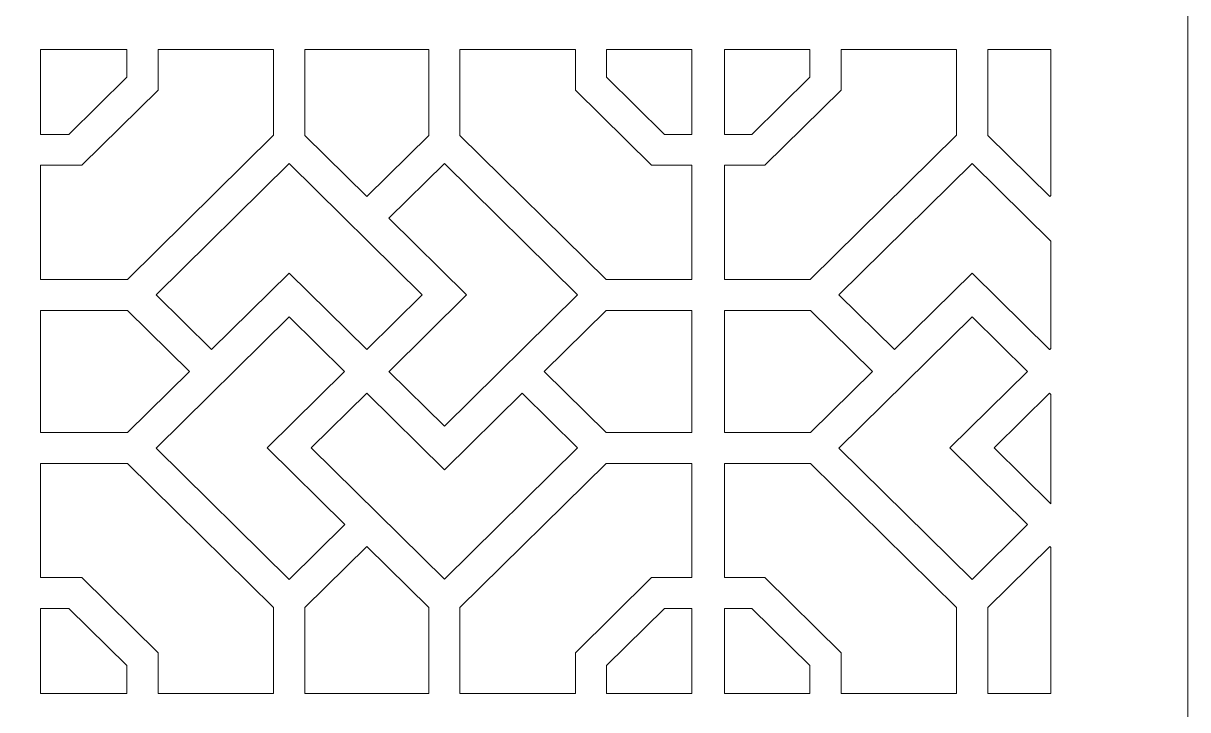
# Model space of a CAD drawing. Header units: centimetres. Extents: x 1.9 to 13.6, y -8.7 to 8.9.
# Drawn here: x 4.703 to 7.526, y -4.502 to -2.838 of the extents above; entities that cross this region are included whole.
import ezdxf

# ---------------------------------------------------------------- set-up
doc = ezdxf.new("R2010")
doc.units = ezdxf.units.CM
doc.header["$MEASUREMENT"] = 0
doc.layers.add('layer 1', color=7, linetype='Continuous')

msp = doc.modelspace()

# ---------------------------------------------------------------- linework, layer by layer
at = {"layer": 'layer 1', "color": 7, "lineweight": 9}
for points, knots in [([(1.88079, 8.91238), (1.88079, 8.91238), (7.52596, 8.91238), (7.52596, 8.91238), (7.52596, 8.91238), (7.52596, 8.91238), (7.52596, -8.68727), (7.52596, -8.68727), (7.52596, -8.68727), (7.52596, -8.68727), (1.88079, -8.68727), (1.88079, -8.68727), (1.88079, -8.68727), (1.88079, -8.68727), (1.88079, 8.91238), (1.88079, 8.91238)], [0, 0, 0, 0, 0.2, 0.2, 0.2, 0.2, 0.4, 0.4, 0.4, 0.4, 0.6, 0.6, 0.6, 0.6, 1, 1, 1, 1]), ([(4.84557, -3.18226), (4.84557, -3.18226), (4.74484, -3.18226), (4.74484, -3.18226), (4.74484, -3.18226), (4.74484, -3.18226), (4.74484, -3.4592), (4.74484, -3.4592), (4.74484, -3.4592), (4.74484, -3.4592), (4.95583, -3.4592), (4.95583, -3.4592), (4.95583, -3.4592), (4.95583, -3.4592), (5.31015, -3.10955), (5.31015, -3.10955), (5.31015, -3.10955), (5.31015, -3.10955), (5.31015, -2.90125), (5.31015, -2.90125), (5.31015, -2.90125), (5.31015, -2.90125), (5.03055, -2.90125), (5.03055, -2.90125), (5.03055, -2.90125), (5.03055, -2.90125), (5.03055, -2.99972), (5.03055, -2.99972), (5.03055, -2.99972), (5.03055, -2.99972), (4.84557, -3.18226), (4.84557, -3.18226)], [0, 0, 0, 0, 0.1111111, 0.1111111, 0.1111111, 0.1111111, 0.2222222, 0.2222222, 0.2222222, 0.2222222, 0.3333333, 0.3333333, 0.3333333, 0.3333333, 0.4444444, 0.4444444, 0.4444444, 0.4444444, 0.5555556, 0.5555556, 0.5555556, 0.5555556, 0.6666667, 0.6666667, 0.6666667, 0.6666667, 0.7777778, 0.7777778, 0.7777778, 0.7777778, 1, 1, 1, 1]), ([(4.74484, -3.10742), (4.74484, -3.10742), (4.81416, -3.10742), (4.81416, -3.10742), (4.81416, -3.10742), (4.81416, -3.10742), (4.95472, -2.96872), (4.95472, -2.96872), (4.95472, -2.96872), (4.95472, -2.96872), (4.95472, -2.90125), (4.95472, -2.90125), (4.95472, -2.90125), (4.95472, -2.90125), (4.74484, -2.90125), (4.74484, -2.90125), (4.74484, -2.90125), (4.74484, -2.90125), (4.74484, -3.10742), (4.74484, -3.10742)], [0, 0, 0, 0, 0.1666667, 0.1666667, 0.1666667, 0.1666667, 0.3333333, 0.3333333, 0.3333333, 0.3333333, 0.5, 0.5, 0.5, 0.5, 0.6666667, 0.6666667, 0.6666667, 0.6666667, 1, 1, 1, 1]), ([(5.38599, -2.90125), (5.38599, -2.90125), (5.38599, -3.10963), (5.38599, -3.10963), (5.38599, -3.10963), (5.38599, -3.10963), (5.53617, -3.25784), (5.53617, -3.25784), (5.53617, -3.25784), (5.53617, -3.25784), (5.68611, -3.10987), (5.68611, -3.10987), (5.68611, -3.10987), (5.68611, -3.10987), (5.68611, -2.90125), (5.68611, -2.90125), (5.68611, -2.90125), (5.68611, -2.90125), (5.38599, -2.90125), (5.38599, -2.90125)], [0, 0, 0, 0, 0.1666667, 0.1666667, 0.1666667, 0.1666667, 0.3333333, 0.3333333, 0.3333333, 0.3333333, 0.5, 0.5, 0.5, 0.5, 0.6666667, 0.6666667, 0.6666667, 0.6666667, 1, 1, 1, 1]), ([(6.32426, -3.4592), (6.32426, -3.4592), (6.32426, -3.18226), (6.32426, -3.18226), (6.32426, -3.18226), (6.32426, -3.18226), (6.22653, -3.18226), (6.22653, -3.18226), (6.22653, -3.18226), (6.22653, -3.18226), (6.04155, -2.99972), (6.04155, -2.99972), (6.04155, -2.99972), (6.04155, -2.99972), (6.04155, -2.90125), (6.04155, -2.90125), (6.04155, -2.90125), (6.04155, -2.90125), (5.76195, -2.90125), (5.76195, -2.90125), (5.76195, -2.90125), (5.76195, -2.90125), (5.76195, -3.10978), (5.76195, -3.10978), (5.76195, -3.10978), (5.76195, -3.10978), (6.11603, -3.4592), (6.11603, -3.4592), (6.11603, -3.4592), (6.11603, -3.4592), (6.32426, -3.4592), (6.32426, -3.4592)], [0, 0, 0, 0, 0.1111111, 0.1111111, 0.1111111, 0.1111111, 0.2222222, 0.2222222, 0.2222222, 0.2222222, 0.3333333, 0.3333333, 0.3333333, 0.3333333, 0.4444444, 0.4444444, 0.4444444, 0.4444444, 0.5555556, 0.5555556, 0.5555556, 0.5555556, 0.6666667, 0.6666667, 0.6666667, 0.6666667, 0.7777778, 0.7777778, 0.7777778, 0.7777778, 1, 1, 1, 1]), ([(6.32426, -3.10742), (6.32426, -3.10742), (6.32426, -2.90125), (6.32426, -2.90125), (6.32426, -2.90125), (6.32426, -2.90125), (6.11739, -2.90125), (6.11739, -2.90125), (6.11739, -2.90125), (6.11739, -2.90125), (6.11739, -2.96872), (6.11739, -2.96872), (6.11739, -2.96872), (6.11739, -2.96872), (6.25794, -3.10742), (6.25794, -3.10742), (6.25794, -3.10742), (6.25794, -3.10742), (6.32426, -3.10742), (6.32426, -3.10742)], [0, 0, 0, 0, 0.1666667, 0.1666667, 0.1666667, 0.1666667, 0.3333333, 0.3333333, 0.3333333, 0.3333333, 0.5, 0.5, 0.5, 0.5, 0.6666667, 0.6666667, 0.6666667, 0.6666667, 1, 1, 1, 1]), ([(6.4031, -2.90125), (6.4031, -2.90125), (6.4031, -3.10742), (6.4031, -3.10742), (6.4031, -3.10742), (6.4031, -3.10742), (6.46942, -3.10742), (6.46942, -3.10742), (6.46942, -3.10742), (6.46942, -3.10742), (6.60998, -2.96872), (6.60998, -2.96872), (6.60998, -2.96872), (6.60998, -2.96872), (6.60998, -2.90125), (6.60998, -2.90125), (6.60998, -2.90125), (6.60998, -2.90125), (6.4031, -2.90125), (6.4031, -2.90125)], [0, 0, 0, 0, 0.1666667, 0.1666667, 0.1666667, 0.1666667, 0.3333333, 0.3333333, 0.3333333, 0.3333333, 0.5, 0.5, 0.5, 0.5, 0.6666667, 0.6666667, 0.6666667, 0.6666667, 1, 1, 1, 1]), ([(6.4031, -3.18226), (6.4031, -3.18226), (6.4031, -3.4592), (6.4031, -3.4592), (6.4031, -3.4592), (6.4031, -3.4592), (6.6111, -3.4592), (6.6111, -3.4592), (6.6111, -3.4592), (6.6111, -3.4592), (6.96542, -3.10955), (6.96542, -3.10955), (6.96542, -3.10955), (6.96542, -3.10955), (6.96542, -2.90125), (6.96542, -2.90125), (6.96542, -2.90125), (6.96542, -2.90125), (6.68582, -2.90125), (6.68582, -2.90125), (6.68582, -2.90125), (6.68582, -2.90125), (6.68582, -2.99972), (6.68582, -2.99972), (6.68582, -2.99972), (6.68582, -2.99972), (6.50084, -3.18226), (6.50084, -3.18226), (6.50084, -3.18226), (6.50084, -3.18226), (6.4031, -3.18226), (6.4031, -3.18226)], [0, 0, 0, 0, 0.1111111, 0.1111111, 0.1111111, 0.1111111, 0.2222222, 0.2222222, 0.2222222, 0.2222222, 0.3333333, 0.3333333, 0.3333333, 0.3333333, 0.4444444, 0.4444444, 0.4444444, 0.4444444, 0.5555556, 0.5555556, 0.5555556, 0.5555556, 0.6666667, 0.6666667, 0.6666667, 0.6666667, 0.7777778, 0.7777778, 0.7777778, 0.7777778, 1, 1, 1, 1]), ([(7.19389, -2.90125), (7.19389, -2.90125), (7.04126, -2.90125), (7.04126, -2.90125), (7.04126, -2.90125), (7.04126, -2.90125), (7.04125, -3.10963), (7.04125, -3.10963), (7.04125, -3.10963), (7.04125, -3.10963), (7.19144, -3.25784), (7.19144, -3.25784), (7.19144, -3.25784), (7.19144, -3.25784), (7.19389, -3.25542), (7.19389, -3.25542), (7.19389, -3.25542), (7.19389, -3.25542), (7.19389, -2.90125), (7.19389, -2.90125)], [0, 0, 0, 0, 0.1666667, 0.1666667, 0.1666667, 0.1666667, 0.3333333, 0.3333333, 0.3333333, 0.3333333, 0.5, 0.5, 0.5, 0.5, 0.6666667, 0.6666667, 0.6666667, 0.6666667, 1, 1, 1, 1]), ([(5.53595, -3.62894), (5.53595, -3.62894), (5.53602, -3.62886), (5.53602, -3.62886), (5.53602, -3.62886), (5.53602, -3.62886), (5.53621, -3.62906), (5.53621, -3.62906), (5.53621, -3.62906), (5.53621, -3.62906), (5.67066, -3.49639), (5.67066, -3.49639), (5.67066, -3.49639), (5.67066, -3.49639), (5.34803, -3.17801), (5.34803, -3.17801), (5.34803, -3.17801), (5.34803, -3.17801), (5.0254, -3.49639), (5.0254, -3.49639), (5.0254, -3.49639), (5.0254, -3.49639), (5.15991, -3.62912), (5.15991, -3.62912), (5.15991, -3.62912), (5.15991, -3.62912), (5.34802, -3.44349), (5.34802, -3.44349), (5.34802, -3.44349), (5.34802, -3.44349), (5.53595, -3.62894), (5.53595, -3.62894)], [0, 0, 0, 0, 0.1111111, 0.1111111, 0.1111111, 0.1111111, 0.2222222, 0.2222222, 0.2222222, 0.2222222, 0.3333333, 0.3333333, 0.3333333, 0.3333333, 0.4444444, 0.4444444, 0.4444444, 0.4444444, 0.5555556, 0.5555556, 0.5555556, 0.5555556, 0.6666667, 0.6666667, 0.6666667, 0.6666667, 0.7777778, 0.7777778, 0.7777778, 0.7777778, 1, 1, 1, 1]), ([(5.58987, -3.68194), (5.58987, -3.68194), (5.58993, -3.682), (5.58993, -3.682), (5.58993, -3.682), (5.58993, -3.682), (5.58962, -3.68231), (5.58962, -3.68231), (5.58962, -3.68231), (5.58962, -3.68231), (5.72408, -3.815), (5.72408, -3.815), (5.72408, -3.815), (5.72408, -3.815), (6.04671, -3.49663), (6.04671, -3.49663), (6.04671, -3.49663), (6.04671, -3.49663), (5.72408, -3.17825), (5.72408, -3.17825), (5.72408, -3.17825), (5.72408, -3.17825), (5.5898, -3.31076), (5.5898, -3.31076), (5.5898, -3.31076), (5.5898, -3.31076), (5.7779, -3.49639), (5.7779, -3.49639), (5.7779, -3.49639), (5.7779, -3.49639), (5.58987, -3.68194), (5.58987, -3.68194)], [0, 0, 0, 0, 0.1111111, 0.1111111, 0.1111111, 0.1111111, 0.2222222, 0.2222222, 0.2222222, 0.2222222, 0.3333333, 0.3333333, 0.3333333, 0.3333333, 0.4444444, 0.4444444, 0.4444444, 0.4444444, 0.5555556, 0.5555556, 0.5555556, 0.5555556, 0.6666667, 0.6666667, 0.6666667, 0.6666667, 0.7777778, 0.7777778, 0.7777778, 0.7777778, 1, 1, 1, 1]), ([(7.19389, -3.36609), (7.19389, -3.36609), (7.0033, -3.17801), (7.0033, -3.17801), (7.0033, -3.17801), (7.0033, -3.17801), (6.68067, -3.49639), (6.68067, -3.49639), (6.68067, -3.49639), (6.68067, -3.49639), (6.81518, -3.62912), (6.81518, -3.62912), (6.81518, -3.62912), (6.81518, -3.62912), (7.00329, -3.44349), (7.00329, -3.44349), (7.00329, -3.44349), (7.00329, -3.44349), (7.19121, -3.62894), (7.19121, -3.62894), (7.19121, -3.62894), (7.19121, -3.62894), (7.19129, -3.62886), (7.19129, -3.62886), (7.19129, -3.62886), (7.19129, -3.62886), (7.19148, -3.62906), (7.19148, -3.62906), (7.19148, -3.62906), (7.19148, -3.62906), (7.19389, -3.62668), (7.19389, -3.62668), (7.19389, -3.62668), (7.19389, -3.62668), (7.19389, -3.36609), (7.19389, -3.36609)], [0, 0, 0, 0, 0.1, 0.1, 0.1, 0.1, 0.2, 0.2, 0.2, 0.2, 0.3, 0.3, 0.3, 0.3, 0.4, 0.4, 0.4, 0.4, 0.5, 0.5, 0.5, 0.5, 0.6, 0.6, 0.6, 0.6, 0.7, 0.7, 0.7, 0.7, 0.8, 0.8, 0.8, 0.8, 1, 1, 1, 1]), ([(5.10629, -3.68204), (5.10629, -3.68204), (4.95631, -3.53404), (4.95631, -3.53404), (4.95631, -3.53404), (4.95631, -3.53404), (4.74484, -3.53404), (4.74484, -3.53404), (4.74484, -3.53404), (4.74484, -3.53404), (4.74484, -3.83021), (4.74484, -3.83021), (4.74484, -3.83021), (4.74484, -3.83021), (4.95614, -3.83021), (4.95614, -3.83021), (4.95614, -3.83021), (4.95614, -3.83021), (5.10629, -3.68204), (5.10629, -3.68204)], [0, 0, 0, 0, 0.1666667, 0.1666667, 0.1666667, 0.1666667, 0.3333333, 0.3333333, 0.3333333, 0.3333333, 0.5, 0.5, 0.5, 0.5, 0.6666667, 0.6666667, 0.6666667, 0.6666667, 1, 1, 1, 1]), ([(5.48219, -3.68204), (5.48219, -3.68204), (5.48236, -3.68189), (5.48236, -3.68189), (5.48236, -3.68189), (5.48236, -3.68189), (5.34803, -3.54933), (5.34803, -3.54933), (5.34803, -3.54933), (5.34803, -3.54933), (5.0254, -3.86771), (5.0254, -3.86771), (5.0254, -3.86771), (5.0254, -3.86771), (5.34803, -4.18609), (5.34803, -4.18609), (5.34803, -4.18609), (5.34803, -4.18609), (5.48246, -4.05342), (5.48246, -4.05342), (5.48246, -4.05342), (5.48246, -4.05342), (5.2942, -3.86763), (5.2942, -3.86763), (5.2942, -3.86763), (5.2942, -3.86763), (5.48223, -3.68208), (5.48223, -3.68208), (5.48223, -3.68208), (5.48223, -3.68208), (5.48219, -3.68204), (5.48219, -3.68204)], [0, 0, 0, 0, 0.1111111, 0.1111111, 0.1111111, 0.1111111, 0.2222222, 0.2222222, 0.2222222, 0.2222222, 0.3333333, 0.3333333, 0.3333333, 0.3333333, 0.4444444, 0.4444444, 0.4444444, 0.4444444, 0.5555556, 0.5555556, 0.5555556, 0.5555556, 0.6666667, 0.6666667, 0.6666667, 0.6666667, 0.7777778, 0.7777778, 0.7777778, 0.7777778, 1, 1, 1, 1]), ([(6.32426, -3.83021), (6.32426, -3.83021), (6.32426, -3.53404), (6.32426, -3.53404), (6.32426, -3.53404), (6.32426, -3.53404), (6.11603, -3.53404), (6.11603, -3.53404), (6.11603, -3.53404), (6.11603, -3.53404), (5.96597, -3.68213), (5.96597, -3.68213), (5.96597, -3.68213), (5.96597, -3.68213), (6.11603, -3.83021), (6.11603, -3.83021), (6.11603, -3.83021), (6.11603, -3.83021), (6.32426, -3.83021), (6.32426, -3.83021)], [0, 0, 0, 0, 0.1666667, 0.1666667, 0.1666667, 0.1666667, 0.3333333, 0.3333333, 0.3333333, 0.3333333, 0.5, 0.5, 0.5, 0.5, 0.6666667, 0.6666667, 0.6666667, 0.6666667, 1, 1, 1, 1]), ([(6.4031, -3.53404), (6.4031, -3.53404), (6.4031, -3.83021), (6.4031, -3.83021), (6.4031, -3.83021), (6.4031, -3.83021), (6.61141, -3.83021), (6.61141, -3.83021), (6.61141, -3.83021), (6.61141, -3.83021), (6.76156, -3.68204), (6.76156, -3.68204), (6.76156, -3.68204), (6.76156, -3.68204), (6.61158, -3.53404), (6.61158, -3.53404), (6.61158, -3.53404), (6.61158, -3.53404), (6.4031, -3.53404), (6.4031, -3.53404)], [0, 0, 0, 0, 0.1666667, 0.1666667, 0.1666667, 0.1666667, 0.3333333, 0.3333333, 0.3333333, 0.3333333, 0.5, 0.5, 0.5, 0.5, 0.6666667, 0.6666667, 0.6666667, 0.6666667, 1, 1, 1, 1]), ([(7.13746, -3.68204), (7.13746, -3.68204), (7.13762, -3.68189), (7.13762, -3.68189), (7.13762, -3.68189), (7.13762, -3.68189), (7.0033, -3.54933), (7.0033, -3.54933), (7.0033, -3.54933), (7.0033, -3.54933), (6.68067, -3.86771), (6.68067, -3.86771), (6.68067, -3.86771), (6.68067, -3.86771), (7.00329, -4.18609), (7.00329, -4.18609), (7.00329, -4.18609), (7.00329, -4.18609), (7.13773, -4.05342), (7.13773, -4.05342), (7.13773, -4.05342), (7.13773, -4.05342), (6.94947, -3.86763), (6.94947, -3.86763), (6.94947, -3.86763), (6.94947, -3.86763), (7.1375, -3.68208), (7.1375, -3.68208), (7.1375, -3.68208), (7.1375, -3.68208), (7.13746, -3.68204), (7.13746, -3.68204)], [0, 0, 0, 0, 0.1111111, 0.1111111, 0.1111111, 0.1111111, 0.2222222, 0.2222222, 0.2222222, 0.2222222, 0.3333333, 0.3333333, 0.3333333, 0.3333333, 0.4444444, 0.4444444, 0.4444444, 0.4444444, 0.5555556, 0.5555556, 0.5555556, 0.5555556, 0.6666667, 0.6666667, 0.6666667, 0.6666667, 0.7777778, 0.7777778, 0.7777778, 0.7777778, 1, 1, 1, 1]), ([(5.53581, -3.73505), (5.53581, -3.73505), (5.40145, -3.86763), (5.40145, -3.86763), (5.40145, -3.86763), (5.40145, -3.86763), (5.72408, -4.18601), (5.72408, -4.18601), (5.72408, -4.18601), (5.72408, -4.18601), (6.04671, -3.86764), (6.04671, -3.86764), (6.04671, -3.86764), (6.04671, -3.86764), (5.91234, -3.73505), (5.91234, -3.73505), (5.91234, -3.73505), (5.91234, -3.73505), (5.72408, -3.92083), (5.72408, -3.92083), (5.72408, -3.92083), (5.72408, -3.92083), (5.53581, -3.73505), (5.53581, -3.73505)], [0, 0, 0, 0, 0.1428571, 0.1428571, 0.1428571, 0.1428571, 0.2857143, 0.2857143, 0.2857143, 0.2857143, 0.4285714, 0.4285714, 0.4285714, 0.4285714, 0.5714286, 0.5714286, 0.5714286, 0.5714286, 0.7142857, 0.7142857, 0.7142857, 0.7142857, 1, 1, 1, 1]), ([(7.19389, -3.73782), (7.19389, -3.73782), (7.19108, -3.73505), (7.19108, -3.73505), (7.19108, -3.73505), (7.19108, -3.73505), (7.05672, -3.86763), (7.05672, -3.86763), (7.05672, -3.86763), (7.05672, -3.86763), (7.19389, -4.003), (7.19389, -4.003), (7.19389, -4.003), (7.19389, -4.003), (7.19389, -3.73782), (7.19389, -3.73782)], [0, 0, 0, 0, 0.2, 0.2, 0.2, 0.2, 0.4, 0.4, 0.4, 0.4, 0.6, 0.6, 0.6, 0.6, 1, 1, 1, 1]), ([(4.84557, -4.18183), (4.84557, -4.18183), (5.03055, -4.36437), (5.03055, -4.36437), (5.03055, -4.36437), (5.03055, -4.36437), (5.03055, -4.46284), (5.03055, -4.46284), (5.03055, -4.46284), (5.03055, -4.46284), (5.31015, -4.46284), (5.31015, -4.46284), (5.31015, -4.46284), (5.31015, -4.46284), (5.31015, -4.25454), (5.31015, -4.25454), (5.31015, -4.25454), (5.31015, -4.25454), (4.956, -3.90505), (4.956, -3.90505), (4.956, -3.90505), (4.956, -3.90505), (4.74484, -3.90505), (4.74484, -3.90505), (4.74484, -3.90505), (4.74484, -3.90505), (4.74484, -4.18183), (4.74484, -4.18183), (4.74484, -4.18183), (4.74484, -4.18183), (4.84557, -4.18183), (4.84557, -4.18183)], [0, 0, 0, 0, 0.1111111, 0.1111111, 0.1111111, 0.1111111, 0.2222222, 0.2222222, 0.2222222, 0.2222222, 0.3333333, 0.3333333, 0.3333333, 0.3333333, 0.4444444, 0.4444444, 0.4444444, 0.4444444, 0.5555556, 0.5555556, 0.5555556, 0.5555556, 0.6666667, 0.6666667, 0.6666667, 0.6666667, 0.7777778, 0.7777778, 0.7777778, 0.7777778, 1, 1, 1, 1]), ([(6.32426, -4.18183), (6.32426, -4.18183), (6.32426, -3.90505), (6.32426, -3.90505), (6.32426, -3.90505), (6.32426, -3.90505), (6.11603, -3.90505), (6.11603, -3.90505), (6.11603, -3.90505), (6.11603, -3.90505), (5.76195, -4.25447), (5.76195, -4.25447), (5.76195, -4.25447), (5.76195, -4.25447), (5.76195, -4.46284), (5.76195, -4.46284), (5.76195, -4.46284), (5.76195, -4.46284), (6.04155, -4.46284), (6.04155, -4.46284), (6.04155, -4.46284), (6.04155, -4.46284), (6.04155, -4.36437), (6.04155, -4.36437), (6.04155, -4.36437), (6.04155, -4.36437), (6.22653, -4.18183), (6.22653, -4.18183), (6.22653, -4.18183), (6.22653, -4.18183), (6.32426, -4.18183), (6.32426, -4.18183)], [0, 0, 0, 0, 0.1111111, 0.1111111, 0.1111111, 0.1111111, 0.2222222, 0.2222222, 0.2222222, 0.2222222, 0.3333333, 0.3333333, 0.3333333, 0.3333333, 0.4444444, 0.4444444, 0.4444444, 0.4444444, 0.5555556, 0.5555556, 0.5555556, 0.5555556, 0.6666667, 0.6666667, 0.6666667, 0.6666667, 0.7777778, 0.7777778, 0.7777778, 0.7777778, 1, 1, 1, 1]), ([(6.4031, -3.90505), (6.4031, -3.90505), (6.4031, -4.18183), (6.4031, -4.18183), (6.4031, -4.18183), (6.4031, -4.18183), (6.50084, -4.18183), (6.50084, -4.18183), (6.50084, -4.18183), (6.50084, -4.18183), (6.68582, -4.36437), (6.68582, -4.36437), (6.68582, -4.36437), (6.68582, -4.36437), (6.68582, -4.46284), (6.68582, -4.46284), (6.68582, -4.46284), (6.68582, -4.46284), (6.96542, -4.46284), (6.96542, -4.46284), (6.96542, -4.46284), (6.96542, -4.46284), (6.96542, -4.25454), (6.96542, -4.25454), (6.96542, -4.25454), (6.96542, -4.25454), (6.61127, -3.90505), (6.61127, -3.90505), (6.61127, -3.90505), (6.61127, -3.90505), (6.4031, -3.90505), (6.4031, -3.90505)], [0, 0, 0, 0, 0.1111111, 0.1111111, 0.1111111, 0.1111111, 0.2222222, 0.2222222, 0.2222222, 0.2222222, 0.3333333, 0.3333333, 0.3333333, 0.3333333, 0.4444444, 0.4444444, 0.4444444, 0.4444444, 0.5555556, 0.5555556, 0.5555556, 0.5555556, 0.6666667, 0.6666667, 0.6666667, 0.6666667, 0.7777778, 0.7777778, 0.7777778, 0.7777778, 1, 1, 1, 1]), ([(5.68611, -4.46284), (5.68611, -4.46284), (5.68611, -4.25438), (5.68611, -4.25438), (5.68611, -4.25438), (5.68611, -4.25438), (5.53609, -4.10633), (5.53609, -4.10633), (5.53609, -4.10633), (5.53609, -4.10633), (5.38599, -4.25445), (5.38599, -4.25445), (5.38599, -4.25445), (5.38599, -4.25445), (5.38599, -4.46284), (5.38599, -4.46284), (5.38599, -4.46284), (5.38599, -4.46284), (5.68611, -4.46284), (5.68611, -4.46284)], [0, 0, 0, 0, 0.1666667, 0.1666667, 0.1666667, 0.1666667, 0.3333333, 0.3333333, 0.3333333, 0.3333333, 0.5, 0.5, 0.5, 0.5, 0.6666667, 0.6666667, 0.6666667, 0.6666667, 1, 1, 1, 1]), ([(7.19389, -4.10884), (7.19389, -4.10884), (7.19135, -4.10633), (7.19135, -4.10633), (7.19135, -4.10633), (7.19135, -4.10633), (7.04126, -4.25445), (7.04126, -4.25445), (7.04126, -4.25445), (7.04126, -4.25445), (7.04125, -4.46284), (7.04125, -4.46284), (7.04125, -4.46284), (7.04125, -4.46284), (7.19389, -4.46284), (7.19389, -4.46284), (7.19389, -4.46284), (7.19389, -4.46284), (7.19389, -4.10884), (7.19389, -4.10884)], [0, 0, 0, 0, 0.1666667, 0.1666667, 0.1666667, 0.1666667, 0.3333333, 0.3333333, 0.3333333, 0.3333333, 0.5, 0.5, 0.5, 0.5, 0.6666667, 0.6666667, 0.6666667, 0.6666667, 1, 1, 1, 1]), ([(4.74484, -4.25666), (4.74484, -4.25666), (4.74484, -4.46284), (4.74484, -4.46284), (4.74484, -4.46284), (4.74484, -4.46284), (4.95472, -4.46284), (4.95472, -4.46284), (4.95472, -4.46284), (4.95472, -4.46284), (4.95472, -4.39537), (4.95472, -4.39537), (4.95472, -4.39537), (4.95472, -4.39537), (4.81416, -4.25666), (4.81416, -4.25666), (4.81416, -4.25666), (4.81416, -4.25666), (4.74484, -4.25666), (4.74484, -4.25666)], [0, 0, 0, 0, 0.1666667, 0.1666667, 0.1666667, 0.1666667, 0.3333333, 0.3333333, 0.3333333, 0.3333333, 0.5, 0.5, 0.5, 0.5, 0.6666667, 0.6666667, 0.6666667, 0.6666667, 1, 1, 1, 1]), ([(6.32426, -4.46284), (6.32426, -4.46284), (6.32426, -4.25666), (6.32426, -4.25666), (6.32426, -4.25666), (6.32426, -4.25666), (6.25794, -4.25666), (6.25794, -4.25666), (6.25794, -4.25666), (6.25794, -4.25666), (6.11739, -4.39537), (6.11739, -4.39537), (6.11739, -4.39537), (6.11739, -4.39537), (6.11739, -4.46284), (6.11739, -4.46284), (6.11739, -4.46284), (6.11739, -4.46284), (6.32426, -4.46284), (6.32426, -4.46284)], [0, 0, 0, 0, 0.1666667, 0.1666667, 0.1666667, 0.1666667, 0.3333333, 0.3333333, 0.3333333, 0.3333333, 0.5, 0.5, 0.5, 0.5, 0.6666667, 0.6666667, 0.6666667, 0.6666667, 1, 1, 1, 1]), ([(6.4031, -4.25666), (6.4031, -4.25666), (6.4031, -4.46284), (6.4031, -4.46284), (6.4031, -4.46284), (6.4031, -4.46284), (6.60998, -4.46284), (6.60998, -4.46284), (6.60998, -4.46284), (6.60998, -4.46284), (6.60998, -4.39537), (6.60998, -4.39537), (6.60998, -4.39537), (6.60998, -4.39537), (6.46942, -4.25666), (6.46942, -4.25666), (6.46942, -4.25666), (6.46942, -4.25666), (6.4031, -4.25666), (6.4031, -4.25666)], [0, 0, 0, 0, 0.1666667, 0.1666667, 0.1666667, 0.1666667, 0.3333333, 0.3333333, 0.3333333, 0.3333333, 0.5, 0.5, 0.5, 0.5, 0.6666667, 0.6666667, 0.6666667, 0.6666667, 1, 1, 1, 1])]:
    msp.add_open_spline(points, degree=3, knots=knots, dxfattribs=at)

doc.saveas('drawing.dxf')
